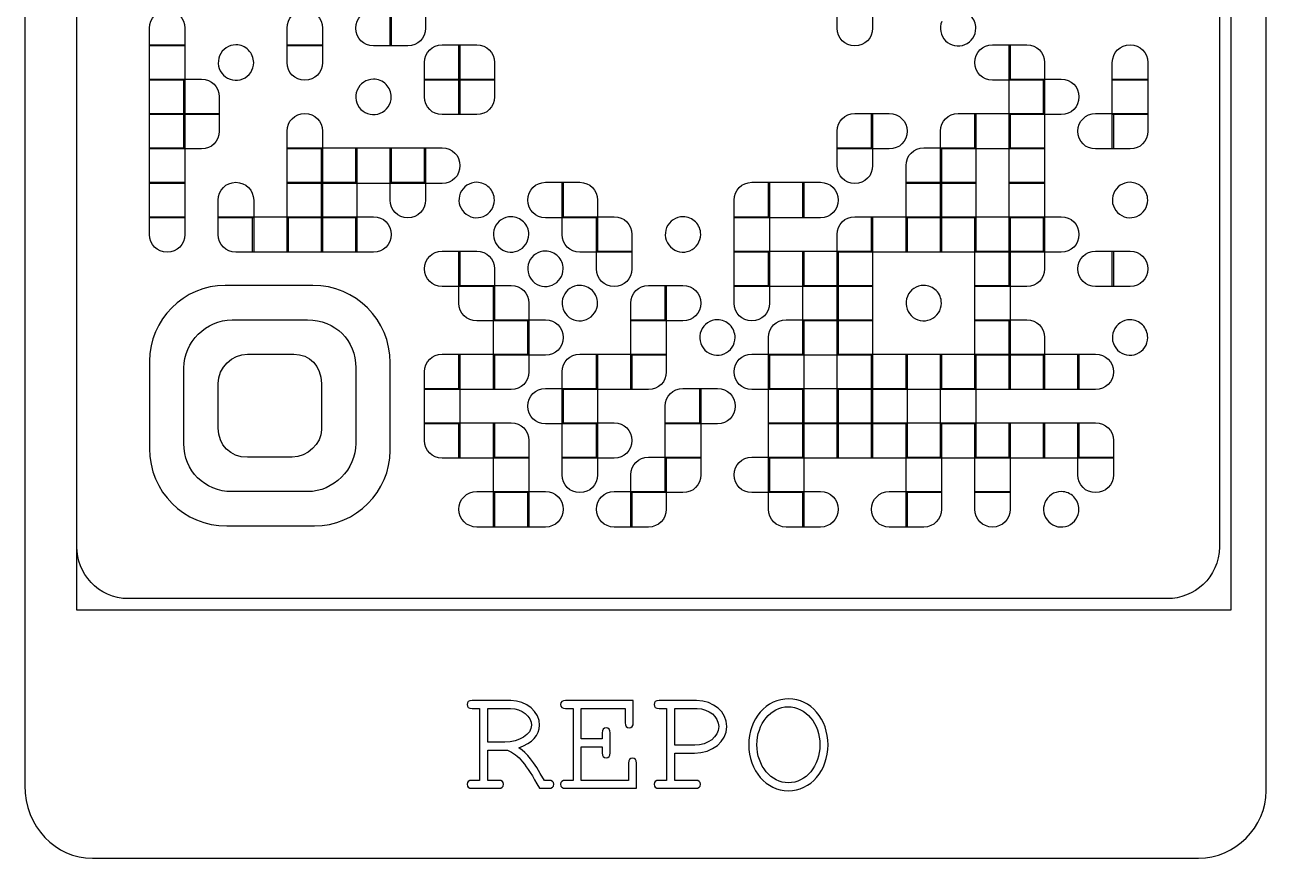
# Model space of a CAD drawing. Extents: x 0 to 37.9, y 0 to 44.3.
# Drawn here: x 0 to 37.78, y 0 to 25.38 of the extents above; entities that cross this region are included whole.
import ezdxf

# ---------------------------------------------------------------- set-up
doc = ezdxf.new("R2010")
doc.units = 0
doc.layers.get('0').update_dxf_attribs({"linetype": 'CONTINUOUS'})

msp = doc.modelspace()

# ---------------------------------------------------------------- linework, layer by layer
at = {"color": 7}
for points in [[(1.580668, 42.678049), (36.703126, 42.678049), (36.703126, 7.555591), (1.580668, 7.555591)], [(10.072673, 25.275)], [(3.793604, 24.767441), (4.87151, 24.767441), (4.87151, 23.689535), (3.793604, 23.689535)], [(6.42558, 24.767441)], [(11.658137, 24.736047)], [(25.262786, 24.736047)], [(25.262786, 24.736047)], [(33.634878, 24.767441)], [(28.909879, 24.228488)], [(3.793604, 23.72093), (4.87151, 23.72093), (4.87151, 22.643024), (3.793604, 22.643024)], [(8.518603, 23.689535)], [(8.518603, 23.689535)], [(10.611626, 23.72093)], [(29.95639, 23.72093), (31.034296, 23.72093), (31.034296, 22.643024), (29.95639, 22.643024)], [(33.095925, 23.72093), (34.173831, 23.72093), (34.173831, 22.643024), (33.095925, 22.643024)], [(32.080808, 23.181977)], [(3.793604, 22.674418), (4.87151, 22.674418), (4.87151, 21.596512), (3.793604, 21.596512)], [(8.518603, 22.674418)], [(28.909879, 22.674418), (29.987785, 22.674418), (29.987785, 21.596512), (28.909879, 21.596512)], [(29.95639, 22.674418), (31.034296, 22.674418), (31.034296, 21.596512), (29.95639, 21.596512)], [(13.75116, 22.643024)], [(31.541855, 22.643024)], [(26.84825, 22.135465)], [(32.049413, 22.135465)], [(3.793604, 21.627907), (4.87151, 21.627907), (4.87151, 20.550001), (3.793604, 20.550001)], [(5.379068, 21.596512)], [(7.97965, 21.627907), (9.057556, 21.627907), (9.057556, 20.550001), (7.97965, 20.550001)], [(9.026161, 21.627907), (10.104067, 21.627907), (10.104067, 20.550001), (9.026161, 20.550001)], [(10.072673, 21.627907), (11.150579, 21.627907), (11.150579, 20.550001), (10.072673, 20.550001)], [(11.119184, 21.627907), (12.19709, 21.627907), (12.19709, 20.550001), (11.119184, 20.550001)], [(26.309297, 21.596512)], [(27.863367, 21.627907), (28.941273, 21.627907), (28.941273, 20.550001), (27.863367, 20.550001)], [(29.95639, 21.627907), (31.034296, 21.627907), (31.034296, 20.550001), (29.95639, 20.550001)], [(33.634878, 21.596512)], [(13.243602, 21.088954)], [(3.793604, 20.581396), (4.87151, 20.581396), (4.87151, 19.503489), (3.793604, 19.503489)], [(6.42558, 20.581396)], [(7.97965, 20.581396), (9.057556, 20.581396), (9.057556, 19.503489), (7.97965, 19.503489)], [(9.026161, 20.581396), (10.104067, 20.581396), (10.104067, 19.503489), (9.026161, 19.503489)], [(12.704649, 20.550001)], [(13.75116, 20.581396)], [(22.63081, 20.581396), (23.708716, 20.581396), (23.708716, 19.503489), (22.63081, 19.503489)], [(25.262786, 20.550001)], [(25.262786, 20.550001)], [(26.816856, 20.581396), (27.894762, 20.581396), (27.894762, 19.503489), (26.816856, 19.503489)], [(27.863367, 20.581396), (28.941273, 20.581396), (28.941273, 19.503489), (27.863367, 19.503489)], [(29.95639, 20.581396), (31.034296, 20.581396), (31.034296, 19.503489), (29.95639, 19.503489)], [(33.634878, 20.581396)], [(15.30523, 20.042442)], [(24.755228, 20.042442)], [(6.933138, 19.534884), (8.011044, 19.534884), (8.011044, 18.456978), (6.933138, 18.456978)], [(7.97965, 19.534884), (9.057556, 19.534884), (9.057556, 18.456978), (7.97965, 18.456978)], [(9.026161, 19.534884), (10.104067, 19.534884), (10.104067, 18.456978), (9.026161, 18.456978)], [(11.658137, 19.503489)], [(11.658137, 19.503489)], [(14.797672, 19.534884)], [(20.030229, 19.534884)], [(21.584299, 19.534884), (22.662205, 19.534884), (22.662205, 18.456978), (21.584299, 18.456978)], [(24.216275, 19.503489)], [(25.770344, 19.534884), (26.84825, 19.534884), (26.84825, 18.456978), (25.770344, 18.456978)], [(26.816856, 19.534884), (27.894762, 19.534884), (27.894762, 18.456978), (26.816856, 18.456978)], [(27.863367, 19.534884), (28.941273, 19.534884), (28.941273, 18.456978), (27.863367, 18.456978)], [(28.909879, 19.534884), (29.987785, 19.534884), (29.987785, 18.456978), (28.909879, 18.456978)], [(29.95639, 19.534884), (31.034296, 19.534884), (31.034296, 18.456978), (29.95639, 18.456978)], [(11.150579, 18.995931)], [(32.080808, 18.995931)], [(4.332557, 18.456978)], [(4.332557, 18.456978)], [(10.611626, 18.456978)], [(15.844183, 18.488373)], [(21.584299, 18.488373), (22.662205, 18.488373), (22.662205, 17.410467), (21.584299, 17.410467)], [(22.63081, 18.488373), (23.708716, 18.488373), (23.708716, 17.410467), (22.63081, 17.410467)], [(23.677321, 18.488373), (24.755228, 18.488373), (24.755228, 17.410467), (23.677321, 17.410467)], [(24.723833, 18.488373), (25.801739, 18.488373), (25.801739, 17.410467), (24.723833, 17.410467)], [(28.909879, 18.488373), (29.987785, 18.488373), (29.987785, 17.410467), (28.909879, 17.410467)], [(31.541855, 18.456978)], [(12.165696, 17.94942)], [(32.049413, 17.94942)], [(34.173831, 17.94942)], [(16.890694, 17.441861)], [(17.937206, 17.410467)], [(17.937206, 17.410467)], [(23.677321, 17.441861), (24.755228, 17.441861), (24.755228, 16.363955), (23.677321, 16.363955)], [(24.723833, 17.441861), (25.801739, 17.441861), (25.801739, 16.363955), (24.723833, 16.363955)], [(27.355809, 17.441861)], [(28.909879, 17.441861), (29.987785, 17.441861), (29.987785, 16.363955), (28.909879, 16.363955)], [(30.495343, 17.410467)], [(33.634878, 17.410467)], [(20.569182, 16.902908)], [(14.258718, 16.39535), (15.336625, 16.39535), (15.336625, 15.317444), (14.258718, 15.317444)], [(18.444764, 16.39535), (19.52267, 16.39535), (19.52267, 15.317444), (18.444764, 15.317444)], [(20.030229, 16.363955)], [(21.07674, 16.39535)], [(22.123252, 16.363955)], [(22.123252, 16.363955)], [(23.677321, 16.39535), (24.755228, 16.39535), (24.755228, 15.317444), (23.677321, 15.317444)], [(24.723833, 16.39535), (25.801739, 16.39535), (25.801739, 15.317444), (24.723833, 15.317444)], [(28.909879, 16.39535), (29.987785, 16.39535), (29.987785, 15.317444), (28.909879, 15.317444)], [(33.634878, 16.39535)], [(16.383136, 15.856397)], [(13.212207, 15.348838), (14.290113, 15.348838), (14.290113, 14.270932), (13.212207, 14.270932)], [(15.844183, 15.317444)], [(17.398253, 15.348838), (18.476159, 15.348838), (18.476159, 14.270932), (17.398253, 14.270932)], [(22.63081, 15.348838), (23.708716, 15.348838), (23.708716, 14.270932), (22.63081, 14.270932)], [(24.723833, 15.348838), (25.801739, 15.348838), (25.801739, 14.270932), (24.723833, 14.270932)], [(25.770344, 15.348838), (26.84825, 15.348838), (26.84825, 14.270932), (25.770344, 14.270932)], [(26.816856, 15.348838), (27.894762, 15.348838), (27.894762, 14.270932), (26.816856, 14.270932)], [(27.863367, 15.348838), (28.941273, 15.348838), (28.941273, 14.270932), (27.863367, 14.270932)], [(28.909879, 15.348838), (29.987785, 15.348838), (29.987785, 14.270932), (28.909879, 14.270932)], [(29.95639, 15.348838), (31.034296, 15.348838), (31.034296, 14.270932), (29.95639, 14.270932)], [(31.002902, 15.348838), (32.080808, 15.348838), (32.080808, 14.270932), (31.002902, 14.270932)], [(10.072673, 14.930234)], [(21.584299, 14.809885)], [(33.127319, 14.809885)], [(9.026161, 14.459304)], [(12.165696, 14.302327), (13.243602, 14.302327), (13.243602, 13.224421), (12.165696, 13.224421)], [(14.797672, 14.270932)], [(16.351741, 14.302327), (17.429647, 14.302327), (17.429647, 13.224421), (16.351741, 13.224421)], [(18.983717, 14.270932)], [(22.63081, 14.302327), (23.708716, 14.302327), (23.708716, 13.224421), (22.63081, 13.224421)], [(23.677321, 14.302327), (24.755228, 14.302327), (24.755228, 13.224421), (23.677321, 13.224421)], [(24.723833, 14.302327), (25.801739, 14.302327), (25.801739, 13.224421), (24.723833, 13.224421)], [(25.770344, 14.302327), (26.84825, 14.302327), (26.84825, 13.224421), (25.770344, 13.224421)], [(27.863367, 14.302327), (28.941273, 14.302327), (28.941273, 13.224421), (27.863367, 13.224421)], [(32.588366, 14.270932)], [(15.30523, 13.763374)], [(21.615693, 13.763374)], [(13.212207, 13.255815), (14.290113, 13.255815), (14.290113, 12.177909), (13.212207, 12.177909)], [(16.351741, 13.255815), (17.429647, 13.255815), (17.429647, 12.177909), (16.351741, 12.177909)], [(19.491276, 13.255815), (20.569182, 13.255815), (20.569182, 12.177909), (19.491276, 12.177909)], [(21.07674, 13.224421)], [(22.63081, 13.255815), (23.708716, 13.255815), (23.708716, 12.177909), (22.63081, 12.177909)], [(23.677321, 13.255815), (24.755228, 13.255815), (24.755228, 12.177909), (23.677321, 12.177909)], [(24.723833, 13.255815), (25.801739, 13.255815), (25.801739, 12.177909), (24.723833, 12.177909)], [(25.770344, 13.255815), (26.84825, 13.255815), (26.84825, 12.177909), (25.770344, 12.177909)], [(26.816856, 13.255815), (27.894762, 13.255815), (27.894762, 12.177909), (26.816856, 12.177909)], [(27.863367, 13.255815), (28.941273, 13.255815), (28.941273, 12.177909), (27.863367, 12.177909)], [(28.909879, 13.255815), (29.987785, 13.255815), (29.987785, 12.177909), (28.909879, 12.177909)], [(29.95639, 13.255815), (31.034296, 13.255815), (31.034296, 12.177909), (29.95639, 12.177909)], [(31.002902, 13.255815), (32.080808, 13.255815), (32.080808, 12.177909), (31.002902, 12.177909)], [(18.476159, 12.716862)], [(14.258718, 12.209304), (15.336625, 12.209304), (15.336625, 11.131398), (14.258718, 11.131398)], [(17.937206, 12.177909)], [(22.63081, 12.209304), (23.708716, 12.209304), (23.708716, 11.131398), (22.63081, 11.131398)], [(26.816856, 12.209304), (27.894762, 12.209304), (27.894762, 11.131398), (26.816856, 11.131398)], [(28.909879, 12.209304), (29.987785, 12.209304), (29.987785, 11.131398), (28.909879, 11.131398)], [(21.584299, 11.670351)], [(14.258718, 11.162792), (15.336625, 11.162792), (15.336625, 10.084886), (14.258718, 10.084886)], [(16.890694, 11.131398)], [(16.890694, 11.131398)], [(20.030229, 11.131398)], [(31.541855, 11.162792)], [(32.588366, 11.131398)], [(32.588366, 11.131398)], [(13.212207, 10.623839)], [(16.383136, 10.623839)], [(17.398253, 10.623839)], [(24.755228, 10.623839)], [(25.770344, 10.623839)], [(6.148255, 10.116281)], [(15.844183, 10.084886)], [(18.983717, 10.084886)], [(24.216275, 10.084886)], [(27.355809, 10.084886)], [(29.448832, 10.084886)], [(29.448832, 10.084886)], [(23.226351, 4.612631)], [(23.254801, 4.854473)]]:
    msp.add_lwpolyline(points, close=True, dxfattribs=at)
for points in [[(0, 42.203846), (0, 2.212893)], [(0, 42.203846), (0, 2.212893)], [(37.778015, 2.054826), (37.778015, 42.203846)], [(37.778015, 2.054826), (37.778015, 42.203846)], [(1.58067, 9.483975), (1.58067, 41.097377)], [(1.58067, 9.483975), (1.58067, 41.097377)], [(36.355412, 41.097377), (36.355412, 9.483975)], [(36.355412, 41.097377), (36.355412, 9.483975)], [(10.611626, 25.813953), (11.150579, 25.813953), (11.150579, 24.736047)], [(11.658137, 24.736047), (11.119184, 24.736047), (11.119184, 25.813953), (12.19709, 25.813953), (12.19709, 25.275)], [(24.723833, 25.275), (24.723833, 25.813953), (25.801739, 25.813953), (25.801739, 25.275)], [(4.87151, 24.736047), (3.793604, 24.736047), (3.793604, 25.275)], [(4.87151, 25.275), (4.87151, 24.736047)], [(9.057556, 24.736047), (7.97965, 24.736047), (7.97965, 25.275)], [(9.057556, 25.275), (9.057556, 24.736047)], [(7.97965, 24.228488), (7.97965, 24.767441), (9.057556, 24.767441), (9.057556, 24.228488)], [(11.150579, 24.736047), (10.611626, 24.736047)], [(12.704649, 24.767441), (13.243602, 24.767441), (13.243602, 23.689535)], [(14.290113, 23.689535), (13.212207, 23.689535), (13.212207, 24.767441), (13.75116, 24.767441)], [(29.448832, 24.767441), (29.987785, 24.767441), (29.987785, 23.689535)], [(31.034296, 23.689535), (29.95639, 23.689535), (29.95639, 24.767441), (30.495343, 24.767441)], [(13.243602, 23.689535), (12.165696, 23.689535), (12.165696, 24.228488)], [(14.290113, 24.228488), (14.290113, 23.689535)], [(31.034296, 24.228488), (31.034296, 23.689535)], [(34.173831, 23.689535), (33.095925, 23.689535), (33.095925, 24.228488)], [(34.173831, 24.228488), (34.173831, 23.689535)], [(5.918022, 22.643024), (4.840115, 22.643024), (4.840115, 23.72093), (5.379068, 23.72093)], [(12.165696, 23.181977), (12.165696, 23.72093), (13.243602, 23.72093), (13.243602, 22.643024)], [(13.75116, 22.643024), (13.212207, 22.643024), (13.212207, 23.72093), (14.290113, 23.72093), (14.290113, 23.181977)], [(29.987785, 23.689535), (29.448832, 23.689535)], [(31.541855, 22.643024), (31.002902, 22.643024), (31.002902, 23.72093), (31.541855, 23.72093)], [(5.918022, 23.181977), (5.918022, 22.643024)], [(5.379068, 21.596512), (4.840115, 21.596512), (4.840115, 22.674418), (5.918022, 22.674418), (5.918022, 22.135465)], [(25.262786, 22.674418), (25.801739, 22.674418), (25.801739, 21.596512)], [(26.309297, 21.596512), (25.770344, 21.596512), (25.770344, 22.674418), (26.309297, 22.674418)], [(28.40232, 22.674418), (28.941273, 22.674418), (28.941273, 21.596512)], [(32.588366, 22.674418), (33.127319, 22.674418), (33.127319, 21.596512)], [(33.634878, 21.596512), (33.095925, 21.596512), (33.095925, 22.674418), (34.173831, 22.674418), (34.173831, 22.135465)], [(13.243602, 22.643024), (12.704649, 22.643024)], [(9.057556, 21.596512), (7.97965, 21.596512), (7.97965, 22.135465)], [(9.057556, 22.135465), (9.057556, 21.596512)], [(25.801739, 21.596512), (24.723833, 21.596512), (24.723833, 22.135465)], [(28.941273, 21.596512), (27.863367, 21.596512), (27.863367, 22.135465)], [(12.704649, 20.550001), (12.165696, 20.550001), (12.165696, 21.627907), (12.704649, 21.627907)], [(24.723833, 21.088954), (24.723833, 21.627907), (25.801739, 21.627907), (25.801739, 21.088954)], [(27.355809, 21.627907), (27.894762, 21.627907), (27.894762, 20.550001)], [(33.127319, 21.596512), (32.588366, 21.596512)], [(27.894762, 20.550001), (26.816856, 20.550001), (26.816856, 21.088954)], [(11.119184, 20.042442), (11.119184, 20.581396), (12.19709, 20.581396), (12.19709, 20.042442)], [(15.844183, 20.581396), (16.383136, 20.581396), (16.383136, 19.503489)], [(17.429647, 19.503489), (16.351741, 19.503489), (16.351741, 20.581396), (16.890694, 20.581396)], [(22.123252, 20.581396), (22.662205, 20.581396), (22.662205, 19.503489)], [(24.216275, 19.503489), (23.677321, 19.503489), (23.677321, 20.581396), (24.216275, 20.581396)], [(6.964533, 19.503489), (5.886627, 19.503489), (5.886627, 20.042442)], [(6.964533, 20.042442), (6.964533, 19.503489)], [(17.429647, 20.042442), (17.429647, 19.503489)], [(22.662205, 19.503489), (21.584299, 19.503489), (21.584299, 20.042442)], [(3.793604, 18.995931), (3.793604, 19.534884), (4.87151, 19.534884), (4.87151, 18.995931)], [(5.886627, 18.995931), (5.886627, 19.534884), (6.964533, 19.534884), (6.964533, 18.456978)], [(10.611626, 18.456978), (10.072673, 18.456978), (10.072673, 19.534884), (10.611626, 19.534884)], [(16.383136, 19.503489), (15.844183, 19.503489)], [(16.351741, 18.995931), (16.351741, 19.534884), (17.429647, 19.534884), (17.429647, 18.456978)], [(18.476159, 18.456978), (17.398253, 18.456978), (17.398253, 19.534884), (17.937206, 19.534884)], [(25.262786, 19.534884), (25.801739, 19.534884), (25.801739, 18.456978)], [(31.541855, 18.456978), (31.002902, 18.456978), (31.002902, 19.534884), (31.541855, 19.534884)], [(18.476159, 18.995931), (18.476159, 18.456978)], [(25.801739, 18.456978), (24.723833, 18.456978), (24.723833, 18.995931)], [(6.964533, 18.456978), (6.42558, 18.456978)], [(12.704649, 18.488373), (13.243602, 18.488373), (13.243602, 17.410467)], [(14.290113, 17.410467), (13.212207, 17.410467), (13.212207, 18.488373), (13.75116, 18.488373)], [(17.429647, 18.456978), (16.890694, 18.456978)], [(17.398253, 17.94942), (17.398253, 18.488373), (18.476159, 18.488373), (18.476159, 17.94942)], [(30.495343, 17.410467), (29.95639, 17.410467), (29.95639, 18.488373), (31.034296, 18.488373), (31.034296, 17.94942)], [(32.588366, 18.488373), (33.127319, 18.488373), (33.127319, 17.410467)], [(33.634878, 17.410467), (33.095925, 17.410467), (33.095925, 18.488373), (33.634878, 18.488373)], [(14.290113, 17.94942), (14.290113, 17.410467)], [(8.764533, 17.441861), (6.095929, 17.441861)], [(13.243602, 17.410467), (12.704649, 17.410467)], [(13.212207, 16.902908), (13.212207, 17.441861), (14.290113, 17.441861), (14.290113, 16.363955)], [(15.336625, 16.363955), (14.258718, 16.363955), (14.258718, 17.441861), (14.797672, 17.441861)], [(18.983717, 17.441861), (19.52267, 17.441861), (19.52267, 16.363955)], [(20.030229, 16.363955), (19.491276, 16.363955), (19.491276, 17.441861), (20.030229, 17.441861)], [(21.584299, 16.902908), (21.584299, 17.441861), (22.662205, 17.441861), (22.662205, 16.902908)], [(33.127319, 17.410467), (32.588366, 17.410467)], [(15.336625, 16.902908), (15.336625, 16.363955)], [(19.52267, 16.363955), (18.444764, 16.363955), (18.444764, 16.902908)], [(6.305231, 16.39535), (8.607557, 16.39535)], [(14.290113, 16.363955), (13.75116, 16.363955)], [(15.844183, 15.317444), (15.30523, 15.317444), (15.30523, 16.39535), (15.844183, 16.39535)], [(23.169763, 16.39535), (23.708716, 16.39535), (23.708716, 15.317444)], [(31.034296, 15.317444), (29.95639, 15.317444), (29.95639, 16.39535), (30.495343, 16.39535)], [(23.708716, 15.317444), (22.63081, 15.317444), (22.63081, 15.856397)], [(31.034296, 15.856397), (31.034296, 15.317444)], [(3.793604, 15.139536), (3.793604, 12.470932)], [(6.776162, 15.348838), (8.188952, 15.348838)], [(12.704649, 15.348838), (13.243602, 15.348838), (13.243602, 14.270932)], [(14.797672, 14.270932), (14.258718, 14.270932), (14.258718, 15.348838), (15.336625, 15.348838), (15.336625, 14.809885)], [(16.890694, 15.348838), (17.429647, 15.348838), (17.429647, 14.270932)], [(18.983717, 14.270932), (18.444764, 14.270932), (18.444764, 15.348838), (19.52267, 15.348838), (19.52267, 14.809885)], [(22.123252, 15.348838), (22.662205, 15.348838), (22.662205, 14.270932)], [(32.588366, 14.270932), (32.049413, 14.270932), (32.049413, 15.348838), (32.588366, 15.348838)], [(4.840115, 12.627909), (4.840115, 14.930234)], [(10.072673, 14.930234), (10.072673, 12.627909)], [(11.119184, 12.418606), (11.119184, 15.08721)], [(13.243602, 14.270932), (12.165696, 14.270932), (12.165696, 14.809885)], [(17.429647, 14.270932), (16.351741, 14.270932), (16.351741, 14.809885)], [(5.886627, 13.098839), (5.886627, 14.459304)], [(9.026161, 14.459304), (9.026161, 13.046513)], [(15.844183, 14.302327), (16.383136, 14.302327), (16.383136, 13.224421)], [(20.030229, 14.302327), (20.569182, 14.302327), (20.569182, 13.224421)], [(21.07674, 13.224421), (20.537787, 13.224421), (20.537787, 14.302327), (21.07674, 14.302327)], [(22.662205, 14.270932), (22.123252, 14.270932)], [(20.569182, 13.224421), (19.491276, 13.224421), (19.491276, 13.763374)], [(12.165696, 12.716862), (12.165696, 13.255815), (13.243602, 13.255815), (13.243602, 12.177909)], [(15.336625, 12.177909), (14.258718, 12.177909), (14.258718, 13.255815), (14.797672, 13.255815)], [(16.383136, 13.224421), (15.844183, 13.224421)], [(17.937206, 12.177909), (17.398253, 12.177909), (17.398253, 13.255815), (17.937206, 13.255815)], [(33.127319, 12.177909), (32.049413, 12.177909), (32.049413, 13.255815), (32.588366, 13.255815)], [(15.336625, 12.716862), (15.336625, 12.177909)], [(33.127319, 12.716862), (33.127319, 12.177909)], [(8.136627, 12.209304), (6.776162, 12.209304)], [(13.243602, 12.177909), (12.704649, 12.177909)], [(16.351741, 11.670351), (16.351741, 12.209304), (17.429647, 12.209304), (17.429647, 11.670351)], [(18.983717, 12.209304), (19.52267, 12.209304), (19.52267, 11.131398)], [(20.030229, 11.131398), (19.491276, 11.131398), (19.491276, 12.209304), (20.569182, 12.209304), (20.569182, 11.670351)], [(22.123252, 12.209304), (22.662205, 12.209304), (22.662205, 11.131398)], [(32.049413, 11.670351), (32.049413, 12.209304), (33.127319, 12.209304), (33.127319, 11.670351)], [(19.52267, 11.131398), (18.444764, 11.131398), (18.444764, 11.670351)], [(8.607557, 11.162792), (6.305231, 11.162792)], [(13.75116, 11.162792), (14.290113, 11.162792), (14.290113, 10.084886)], [(15.844183, 10.084886), (15.30523, 10.084886), (15.30523, 11.162792), (15.844183, 11.162792)], [(17.937206, 11.162792), (18.476159, 11.162792), (18.476159, 10.084886)], [(18.983717, 10.084886), (18.444764, 10.084886), (18.444764, 11.162792), (19.52267, 11.162792), (19.52267, 10.623839)], [(22.662205, 11.131398), (22.123252, 11.131398)], [(22.63081, 10.623839), (22.63081, 11.162792), (23.708716, 11.162792), (23.708716, 10.084886)], [(24.216275, 10.084886), (23.677321, 10.084886), (23.677321, 11.162792), (24.216275, 11.162792)], [(26.309297, 11.162792), (26.84825, 11.162792), (26.84825, 10.084886)], [(27.355809, 10.084886), (26.816856, 10.084886), (26.816856, 11.162792), (27.894762, 11.162792), (27.894762, 10.623839)], [(28.909879, 10.623839), (28.909879, 11.162792), (29.987785, 11.162792), (29.987785, 10.623839)], [(6.148255, 10.116281), (8.816859, 10.116281)], [(14.290113, 10.084886), (13.75116, 10.084886)], [(18.476159, 10.084886), (17.937206, 10.084886)], [(23.708716, 10.084886), (23.169763, 10.084886)], [(26.84825, 10.084886), (26.309297, 10.084886)], [(34.774742, 7.903305), (3.16134, 7.903305)], [(34.774742, 7.903305), (3.16134, 7.903305)], [(14.790308, 4.797569), (13.609547, 4.797569)], [(13.609547, 4.555727), (13.841906, 4.555727), (13.841906, 2.36966), (13.609547, 2.36966)], [(14.08849, 3.536194), (14.08849, 4.555727), (14.785566, 4.555727)], [(18.51753, 4.124204), (18.51753, 4.797569), (16.454755, 4.797569)], [(16.454755, 4.555727), (16.687114, 4.555727), (16.687114, 2.36966), (16.454755, 2.36966)], [(17.569128, 3.815973), (17.569128, 3.631035), (16.933698, 3.631035), (16.933698, 4.555727), (18.270945, 4.555727), (18.270945, 4.124204)], [(20.442788, 4.797569), (19.299963, 4.797569)], [(19.299963, 4.555727), (19.532322, 4.555727), (19.532322, 2.36966), (19.299963, 2.36966)], [(19.778906, 3.441354), (19.778906, 4.555727), (20.457014, 4.555727)], [(17.815712, 3.204254), (17.815712, 3.815973)], [(14.605369, 3.536194), (14.08849, 3.536194)], [(20.390626, 3.441354), (19.778906, 3.441354)], [(14.08849, 3.294352), (14.685984, 3.294352)], [(14.415689, 2.36966), (14.08849, 2.36966), (14.08849, 3.294352)], [(16.933698, 3.389192), (17.569128, 3.389192), (17.569128, 3.204254)], [(18.370527, 2.896023), (18.370527, 2.36966), (16.933698, 2.36966), (16.933698, 3.389192)], [(19.778906, 3.199512), (20.376399, 3.199512)], [(20.409594, 2.36966), (19.778906, 2.36966), (19.778906, 3.199512)], [(16.454755, 2.127817), (18.617112, 2.127817), (18.617112, 2.896023)], [(15.942616, 2.36966), (15.814582, 2.36966)], [(13.609547, 2.127817), (14.415689, 2.127817)], [(15.662838, 2.127817), (15.942616, 2.127817)], [(19.299963, 2.127817), (20.409594, 2.127817)], [(2.054871, -0.000045), (35.723144, -0.000045)], [(2.054871, -0.000045), (35.723144, -0.000045)]]:
    msp.add_lwpolyline(points, dxfattribs=at)
for points in [[(3.793604, 25.275), (3.793604, 25.580406), (4.02715, 25.813953), (4.332557, 25.813953)], [(4.332557, 25.813953), (4.637964, 25.813953), (4.87151, 25.580406), (4.87151, 25.275)], [(7.97965, 25.275), (7.97965, 25.580406), (8.213196, 25.813953), (8.518603, 25.813953)], [(8.518603, 25.813953), (8.82401, 25.813953), (9.057556, 25.580406), (9.057556, 25.275)], [(10.072673, 25.275), (10.072673, 25.580406), (10.306219, 25.813953), (10.611626, 25.813953)], [(27.904393, 25.481248), (27.820973, 25.279855), (27.867083, 25.048042), (28.021223, 24.893902)], [(28.941273, 25.275), (28.941273, 25.417939), (28.884491, 25.555024), (28.783418, 25.656097)], [(10.611626, 24.736047), (10.306219, 24.736047), (10.072673, 24.969593), (10.072673, 25.275)], [(12.19709, 25.275), (12.19709, 24.969593), (11.963544, 24.736047), (11.658137, 24.736047)], [(25.262786, 24.736047), (24.957379, 24.736047), (24.723833, 24.969593), (24.723833, 25.275)], [(25.801739, 25.275), (25.801739, 24.969593), (25.568193, 24.736047), (25.262786, 24.736047)], [(28.608569, 24.777072), (28.809962, 24.860492), (28.941273, 25.057014), (28.941273, 25.275)], [(6.42558, 24.767441), (6.207594, 24.767441), (6.011072, 24.63613), (5.927652, 24.434737)], [(6.806677, 24.609586), (6.705604, 24.710659), (6.568519, 24.767441), (6.42558, 24.767441)], [(6.964533, 24.228488), (6.964533, 24.371427), (6.907751, 24.508512), (6.806677, 24.609586)], [(12.165696, 24.228488), (12.165696, 24.533895), (12.399242, 24.767441), (12.704649, 24.767441)], [(13.75116, 24.767441), (14.056567, 24.767441), (14.290113, 24.533895), (14.290113, 24.228488)], [(28.021223, 24.893902), (28.175362, 24.739763), (28.407176, 24.693652), (28.608569, 24.777072)], [(28.909879, 24.228488), (28.909879, 24.533895), (29.143425, 24.767441), (29.448832, 24.767441)], [(30.495343, 24.767441), (30.80075, 24.767441), (31.034296, 24.533895), (31.034296, 24.228488)], [(33.095925, 24.228488), (33.095925, 24.533895), (33.329471, 24.767441), (33.634878, 24.767441)], [(33.634878, 24.767441), (33.940284, 24.767441), (34.173831, 24.533895), (34.173831, 24.228488)], [(5.927652, 24.434737), (5.844233, 24.233344), (5.890343, 24.00153), (6.044483, 23.847391)], [(6.631828, 23.730561), (6.833221, 23.81398), (6.964533, 24.010502), (6.964533, 24.228488)], [(8.518603, 23.689535), (8.213196, 23.689535), (7.97965, 23.923082), (7.97965, 24.228488)], [(9.057556, 24.228488), (9.057556, 23.923082), (8.82401, 23.689535), (8.518603, 23.689535)], [(29.448832, 23.689535), (29.143425, 23.689535), (28.909879, 23.923082), (28.909879, 24.228488)], [(6.044483, 23.847391), (6.198622, 23.693251), (6.430435, 23.647141), (6.631828, 23.730561)], [(5.379068, 23.72093), (5.684475, 23.72093), (5.918022, 23.487384), (5.918022, 23.181977)], [(10.611626, 23.72093), (10.39364, 23.72093), (10.197118, 23.589618), (10.113698, 23.388225)], [(10.992723, 23.563074), (10.89165, 23.664147), (10.754565, 23.72093), (10.611626, 23.72093)], [(11.150579, 23.181977), (11.150579, 23.324916), (11.093796, 23.462001), (10.992723, 23.563074)], [(31.541855, 23.72093), (31.847261, 23.72093), (32.080808, 23.487384), (32.080808, 23.181977)], [(10.113698, 23.388225), (10.030278, 23.186832), (10.076389, 22.955019), (10.230528, 22.800879)], [(10.817874, 22.684049), (11.019267, 22.767469), (11.150579, 22.963991), (11.150579, 23.181977)], [(12.704649, 22.643024), (12.399242, 22.643024), (12.165696, 22.87657), (12.165696, 23.181977)], [(14.290113, 23.181977), (14.290113, 22.87657), (14.056567, 22.643024), (13.75116, 22.643024)], [(32.080808, 23.181977), (32.080808, 22.87657), (31.847261, 22.643024), (31.541855, 22.643024)], [(7.97965, 22.135465), (7.97965, 22.440872), (8.213196, 22.674418), (8.518603, 22.674418)], [(8.518603, 22.674418), (8.82401, 22.674418), (9.057556, 22.440872), (9.057556, 22.135465)], [(10.230528, 22.800879), (10.384668, 22.64674), (10.616481, 22.600629), (10.817874, 22.684049)], [(24.723833, 22.135465), (24.723833, 22.440872), (24.957379, 22.674418), (25.262786, 22.674418)], [(26.309297, 22.674418), (26.614704, 22.674418), (26.84825, 22.440872), (26.84825, 22.135465)], [(27.863367, 22.135465), (27.863367, 22.440872), (28.096914, 22.674418), (28.40232, 22.674418)], [(32.049413, 22.135465), (32.049413, 22.440872), (32.282959, 22.674418), (32.588366, 22.674418)], [(5.918022, 22.135465), (5.918022, 21.830059), (5.684475, 21.596512), (5.379068, 21.596512)], [(26.84825, 22.135465), (26.84825, 21.830059), (26.614704, 21.596512), (26.309297, 21.596512)], [(32.588366, 21.596512), (32.282959, 21.596512), (32.049413, 21.830059), (32.049413, 22.135465)], [(34.173831, 22.135465), (34.173831, 21.830059), (33.940284, 21.596512), (33.634878, 21.596512)], [(12.704649, 21.627907), (13.010055, 21.627907), (13.243602, 21.394361), (13.243602, 21.088954)], [(26.816856, 21.088954), (26.816856, 21.394361), (27.050402, 21.627907), (27.355809, 21.627907)], [(13.243602, 21.088954), (13.243602, 20.783547), (13.010055, 20.550001), (12.704649, 20.550001)], [(25.262786, 20.550001), (24.957379, 20.550001), (24.723833, 20.783547), (24.723833, 21.088954)], [(25.801739, 21.088954), (25.801739, 20.783547), (25.568193, 20.550001), (25.262786, 20.550001)], [(5.886627, 20.042442), (5.886627, 20.347849), (6.120173, 20.581396), (6.42558, 20.581396)], [(6.42558, 20.581396), (6.730987, 20.581396), (6.964533, 20.347849), (6.964533, 20.042442)], [(13.75116, 20.581396), (13.533174, 20.581396), (13.336652, 20.450084), (13.253232, 20.248691)], [(14.132257, 20.42354), (14.031184, 20.524613), (13.894099, 20.581396), (13.75116, 20.581396)], [(14.290113, 20.042442), (14.290113, 20.185382), (14.233331, 20.322467), (14.132257, 20.42354)], [(15.30523, 20.042442), (15.30523, 20.347849), (15.538776, 20.581396), (15.844183, 20.581396)], [(16.890694, 20.581396), (17.196101, 20.581396), (17.429647, 20.347849), (17.429647, 20.042442)], [(21.584299, 20.042442), (21.584299, 20.347849), (21.817845, 20.581396), (22.123252, 20.581396)], [(24.216275, 20.581396), (24.521681, 20.581396), (24.755228, 20.347849), (24.755228, 20.042442)], [(33.634878, 20.581396), (33.416891, 20.581396), (33.22037, 20.450084), (33.13695, 20.248691)], [(34.015975, 20.42354), (33.914902, 20.524613), (33.777817, 20.581396), (33.634878, 20.581396)], [(34.173831, 20.042442), (34.173831, 20.185382), (34.117048, 20.322467), (34.015975, 20.42354)], [(11.658137, 19.503489), (11.35273, 19.503489), (11.119184, 19.737036), (11.119184, 20.042442)], [(12.19709, 20.042442), (12.19709, 19.737036), (11.963544, 19.503489), (11.658137, 19.503489)], [(13.253232, 20.248691), (13.169813, 20.047298), (13.215923, 19.815485), (13.370063, 19.661345)], [(13.957408, 19.544515), (14.158801, 19.627934), (14.290113, 19.824456), (14.290113, 20.042442)], [(15.844183, 19.503489), (15.538776, 19.503489), (15.30523, 19.737036), (15.30523, 20.042442)], [(24.755228, 20.042442), (24.755228, 19.737036), (24.521681, 19.503489), (24.216275, 19.503489)], [(33.13695, 20.248691), (33.05353, 20.047298), (33.099641, 19.815485), (33.25378, 19.661345)], [(33.841126, 19.544515), (34.042519, 19.627934), (34.173831, 19.824456), (34.173831, 20.042442)], [(13.370063, 19.661345), (13.524202, 19.507206), (13.756016, 19.461095), (13.957408, 19.544515)], [(33.25378, 19.661345), (33.40792, 19.507206), (33.639733, 19.461095), (33.841126, 19.544515)], [(10.611626, 19.534884), (10.917032, 19.534884), (11.150579, 19.301338), (11.150579, 18.995931)], [(14.797672, 19.534884), (14.579685, 19.534884), (14.383164, 19.403572), (14.299744, 19.202179)], [(15.178769, 19.377028), (15.077696, 19.478102), (14.940611, 19.534884), (14.797672, 19.534884)], [(15.336625, 18.995931), (15.336625, 19.13887), (15.279842, 19.275955), (15.178769, 19.377028)], [(17.937206, 19.534884), (18.242613, 19.534884), (18.476159, 19.301338), (18.476159, 18.995931)], [(20.030229, 19.534884), (19.812243, 19.534884), (19.615721, 19.403572), (19.532301, 19.202179)], [(20.411326, 19.377028), (20.310253, 19.478102), (20.173168, 19.534884), (20.030229, 19.534884)], [(20.569182, 18.995931), (20.569182, 19.13887), (20.512399, 19.275955), (20.411326, 19.377028)], [(24.723833, 18.995931), (24.723833, 19.301338), (24.957379, 19.534884), (25.262786, 19.534884)], [(31.541855, 19.534884), (31.847261, 19.534884), (32.080808, 19.301338), (32.080808, 18.995931)], [(4.332557, 18.456978), (4.02715, 18.456978), (3.793604, 18.690524), (3.793604, 18.995931)], [(4.87151, 18.995931), (4.87151, 18.690524), (4.637964, 18.456978), (4.332557, 18.456978)], [(6.42558, 18.456978), (6.120173, 18.456978), (5.886627, 18.690524), (5.886627, 18.995931)], [(11.150579, 18.995931), (11.150579, 18.690524), (10.917032, 18.456978), (10.611626, 18.456978)], [(14.299744, 19.202179), (14.216324, 19.000786), (14.262435, 18.768973), (14.416574, 18.614834)], [(15.00392, 18.498003), (15.205313, 18.581423), (15.336625, 18.777945), (15.336625, 18.995931)], [(16.890694, 18.456978), (16.585288, 18.456978), (16.351741, 18.690524), (16.351741, 18.995931)], [(19.532301, 19.202179), (19.448881, 19.000786), (19.494992, 18.768973), (19.649131, 18.614834)], [(20.236477, 18.498003), (20.43787, 18.581423), (20.569182, 18.777945), (20.569182, 18.995931)], [(32.080808, 18.995931), (32.080808, 18.690524), (31.847261, 18.456978), (31.541855, 18.456978)], [(14.416574, 18.614834), (14.570714, 18.460694), (14.802527, 18.414584), (15.00392, 18.498003)], [(19.649131, 18.614834), (19.803271, 18.460694), (20.035084, 18.414584), (20.236477, 18.498003)], [(12.165696, 17.94942), (12.165696, 18.254826), (12.399242, 18.488373), (12.704649, 18.488373)], [(13.75116, 18.488373), (14.056567, 18.488373), (14.290113, 18.254826), (14.290113, 17.94942)], [(15.346255, 18.155668), (15.262836, 17.954275), (15.308946, 17.722462), (15.463086, 17.568322)], [(15.844183, 18.488373), (15.626197, 18.488373), (15.429675, 18.357061), (15.346255, 18.155668)], [(16.22528, 18.330517), (16.124207, 18.43159), (15.987122, 18.488373), (15.844183, 18.488373)], [(16.383136, 17.94942), (16.383136, 18.092359), (16.326354, 18.229444), (16.22528, 18.330517)], [(32.049413, 17.94942), (32.049413, 18.254826), (32.282959, 18.488373), (32.588366, 18.488373)], [(33.634878, 18.488373), (33.940284, 18.488373), (34.173831, 18.254826), (34.173831, 17.94942)], [(12.704649, 17.410467), (12.399242, 17.410467), (12.165696, 17.644013), (12.165696, 17.94942)], [(16.050431, 17.451492), (16.251824, 17.534912), (16.383136, 17.731433), (16.383136, 17.94942)], [(17.937206, 17.410467), (17.631799, 17.410467), (17.398253, 17.644013), (17.398253, 17.94942)], [(18.476159, 17.94942), (18.476159, 17.644013), (18.242613, 17.410467), (17.937206, 17.410467)], [(31.034296, 17.94942), (31.034296, 17.644013), (30.80075, 17.410467), (30.495343, 17.410467)], [(32.588366, 17.410467), (32.282959, 17.410467), (32.049413, 17.644013), (32.049413, 17.94942)], [(34.173831, 17.94942), (34.173831, 17.644013), (33.940284, 17.410467), (33.634878, 17.410467)], [(6.095929, 17.441861), (4.840115, 17.441861), (3.793604, 16.39535), (3.793604, 15.139536)], [(11.119184, 15.08721), (11.119184, 16.39535), (10.072673, 17.441861), (8.764533, 17.441861)], [(14.797672, 17.441861), (15.103078, 17.441861), (15.336625, 17.208315), (15.336625, 16.902908)], [(15.463086, 17.568322), (15.617225, 17.414183), (15.849038, 17.368072), (16.050431, 17.451492)], [(16.890694, 17.441861), (16.672708, 17.441861), (16.476186, 17.310549), (16.392767, 17.109157)], [(17.271792, 17.284005), (17.170718, 17.385079), (17.033634, 17.441861), (16.890694, 17.441861)], [(18.444764, 16.902908), (18.444764, 17.208315), (18.678311, 17.441861), (18.983717, 17.441861)], [(20.030229, 17.441861), (20.335635, 17.441861), (20.569182, 17.208315), (20.569182, 16.902908)], [(27.355809, 17.441861), (27.137823, 17.441861), (26.941301, 17.310549), (26.857881, 17.109157)], [(27.736906, 17.284005), (27.635833, 17.385079), (27.498748, 17.441861), (27.355809, 17.441861)], [(16.392767, 17.109157), (16.309347, 16.907764), (16.355458, 16.67595), (16.509597, 16.521811)], [(17.429647, 16.902908), (17.429647, 17.045847), (17.372865, 17.182932), (17.271792, 17.284005)], [(26.857881, 17.109157), (26.774462, 16.907764), (26.820572, 16.67595), (26.974712, 16.521811)], [(27.894762, 16.902908), (27.894762, 17.045847), (27.83798, 17.182932), (27.736906, 17.284005)], [(13.75116, 16.363955), (13.445753, 16.363955), (13.212207, 16.597501), (13.212207, 16.902908)], [(17.096943, 16.40498), (17.298336, 16.4884), (17.429647, 16.684922), (17.429647, 16.902908)], [(20.569182, 16.902908), (20.569182, 16.597501), (20.335635, 16.363955), (20.030229, 16.363955)], [(22.123252, 16.363955), (21.817845, 16.363955), (21.584299, 16.597501), (21.584299, 16.902908)], [(22.662205, 16.902908), (22.662205, 16.597501), (22.428658, 16.363955), (22.123252, 16.363955)], [(27.562057, 16.40498), (27.76345, 16.4884), (27.894762, 16.684922), (27.894762, 16.902908)], [(4.840115, 14.930234), (4.840115, 15.715117), (5.520348, 16.39535), (6.305231, 16.39535)], [(8.607557, 16.39535), (9.444766, 16.39535), (10.072673, 15.767443), (10.072673, 14.930234)], [(15.844183, 16.39535), (16.14959, 16.39535), (16.383136, 16.161803), (16.383136, 15.856397)], [(16.509597, 16.521811), (16.663737, 16.367671), (16.89555, 16.321561), (17.096943, 16.40498)], [(21.07674, 16.39535), (20.858754, 16.39535), (20.662232, 16.264038), (20.578813, 16.062645)], [(21.457838, 16.237494), (21.356764, 16.338567), (21.219679, 16.39535), (21.07674, 16.39535)], [(22.63081, 15.856397), (22.63081, 16.161803), (22.864356, 16.39535), (23.169763, 16.39535)], [(26.974712, 16.521811), (27.128851, 16.367671), (27.360664, 16.321561), (27.562057, 16.40498)], [(30.495343, 16.39535), (30.80075, 16.39535), (31.034296, 16.161803), (31.034296, 15.856397)], [(33.634878, 16.39535), (33.416891, 16.39535), (33.22037, 16.264038), (33.13695, 16.062645)], [(34.015975, 16.237494), (33.914902, 16.338567), (33.777817, 16.39535), (33.634878, 16.39535)], [(20.578813, 16.062645), (20.495393, 15.861252), (20.541503, 15.629439), (20.695643, 15.475299)], [(21.615693, 15.856397), (21.615693, 15.999336), (21.558911, 16.136421), (21.457838, 16.237494)], [(33.13695, 16.062645), (33.05353, 15.861252), (33.099641, 15.629439), (33.25378, 15.475299)], [(34.173831, 15.856397), (34.173831, 15.999336), (34.117048, 16.136421), (34.015975, 16.237494)], [(16.383136, 15.856397), (16.383136, 15.55099), (16.14959, 15.317444), (15.844183, 15.317444)], [(21.282989, 15.358469), (21.484382, 15.441889), (21.615693, 15.638411), (21.615693, 15.856397)], [(33.841126, 15.358469), (34.042519, 15.441889), (34.173831, 15.638411), (34.173831, 15.856397)], [(5.886627, 14.459304), (5.886627, 14.930234), (6.305231, 15.348838), (6.776162, 15.348838)], [(8.188952, 15.348838), (8.659882, 15.348838), (9.026161, 14.982559), (9.026161, 14.459304)], [(12.165696, 14.809885), (12.165696, 15.115292), (12.399242, 15.348838), (12.704649, 15.348838)], [(16.351741, 14.809885), (16.351741, 15.115292), (16.585288, 15.348838), (16.890694, 15.348838)], [(20.695643, 15.475299), (20.849782, 15.32116), (21.081596, 15.275049), (21.282989, 15.358469)], [(21.584299, 14.809885), (21.584299, 15.115292), (21.817845, 15.348838), (22.123252, 15.348838)], [(32.588366, 15.348838), (32.893773, 15.348838), (33.127319, 15.115292), (33.127319, 14.809885)], [(33.25378, 15.475299), (33.40792, 15.32116), (33.639733, 15.275049), (33.841126, 15.358469)], [(15.336625, 14.809885), (15.336625, 14.504479), (15.103078, 14.270932), (14.797672, 14.270932)], [(19.52267, 14.809885), (19.52267, 14.504479), (19.289124, 14.270932), (18.983717, 14.270932)], [(22.123252, 14.270932), (21.817845, 14.270932), (21.584299, 14.504479), (21.584299, 14.809885)], [(33.127319, 14.809885), (33.127319, 14.504479), (32.893773, 14.270932), (32.588366, 14.270932)], [(15.30523, 13.763374), (15.30523, 14.068781), (15.538776, 14.302327), (15.844183, 14.302327)], [(19.491276, 13.763374), (19.491276, 14.068781), (19.724822, 14.302327), (20.030229, 14.302327)], [(21.07674, 14.302327), (21.382147, 14.302327), (21.615693, 14.068781), (21.615693, 13.763374)], [(15.844183, 13.224421), (15.538776, 13.224421), (15.30523, 13.457967), (15.30523, 13.763374)], [(21.615693, 13.763374), (21.615693, 13.457967), (21.382147, 13.224421), (21.07674, 13.224421)], [(14.797672, 13.255815), (15.103078, 13.255815), (15.336625, 13.022269), (15.336625, 12.716862)], [(17.937206, 13.255815), (18.242613, 13.255815), (18.476159, 13.022269), (18.476159, 12.716862)], [(32.588366, 13.255815), (32.893773, 13.255815), (33.127319, 13.022269), (33.127319, 12.716862)], [(6.776162, 12.209304), (6.252906, 12.209304), (5.886627, 12.575583), (5.886627, 13.098839)], [(9.026161, 13.046513), (9.026161, 12.627909), (8.607557, 12.209304), (8.136627, 12.209304)], [(3.793604, 12.470932), (3.793604, 11.162792), (4.840115, 10.116281), (6.148255, 10.116281)], [(6.305231, 11.162792), (5.468022, 11.162792), (4.840115, 11.790699), (4.840115, 12.627909)], [(10.072673, 12.627909), (10.072673, 11.843025), (9.39244, 11.162792), (8.607557, 11.162792)], [(12.704649, 12.177909), (12.399242, 12.177909), (12.165696, 12.411456), (12.165696, 12.716862)], [(18.476159, 12.716862), (18.476159, 12.411456), (18.242613, 12.177909), (17.937206, 12.177909)], [(8.816859, 10.116281), (10.072673, 10.116281), (11.119184, 11.162792), (11.119184, 12.418606)], [(18.444764, 11.670351), (18.444764, 11.975758), (18.678311, 12.209304), (18.983717, 12.209304)], [(21.584299, 11.670351), (21.584299, 11.975758), (21.817845, 12.209304), (22.123252, 12.209304)], [(16.890694, 11.131398), (16.585288, 11.131398), (16.351741, 11.364944), (16.351741, 11.670351)], [(17.429647, 11.670351), (17.429647, 11.364944), (17.196101, 11.131398), (16.890694, 11.131398)], [(20.569182, 11.670351), (20.569182, 11.364944), (20.335635, 11.131398), (20.030229, 11.131398)], [(22.123252, 11.131398), (21.817845, 11.131398), (21.584299, 11.364944), (21.584299, 11.670351)], [(32.588366, 11.131398), (32.282959, 11.131398), (32.049413, 11.364944), (32.049413, 11.670351)], [(33.127319, 11.670351), (33.127319, 11.364944), (32.893773, 11.131398), (32.588366, 11.131398)], [(13.212207, 10.623839), (13.212207, 10.929246), (13.445753, 11.162792), (13.75116, 11.162792)], [(15.844183, 11.162792), (16.14959, 11.162792), (16.383136, 10.929246), (16.383136, 10.623839)], [(17.398253, 10.623839), (17.398253, 10.929246), (17.631799, 11.162792), (17.937206, 11.162792)], [(24.216275, 11.162792), (24.521681, 11.162792), (24.755228, 10.929246), (24.755228, 10.623839)], [(25.770344, 10.623839), (25.770344, 10.929246), (26.003891, 11.162792), (26.309297, 11.162792)], [(31.541855, 11.162792), (31.323869, 11.162792), (31.127347, 11.031481), (31.043927, 10.830088)], [(31.922952, 11.004937), (31.821879, 11.10601), (31.684794, 11.162792), (31.541855, 11.162792)], [(32.080808, 10.623839), (32.080808, 10.766779), (32.024025, 10.903863), (31.922952, 11.004937)], [(13.75116, 10.084886), (13.445753, 10.084886), (13.212207, 10.318433), (13.212207, 10.623839)], [(16.383136, 10.623839), (16.383136, 10.318433), (16.14959, 10.084886), (15.844183, 10.084886)], [(17.937206, 10.084886), (17.631799, 10.084886), (17.398253, 10.318433), (17.398253, 10.623839)], [(19.52267, 10.623839), (19.52267, 10.318433), (19.289124, 10.084886), (18.983717, 10.084886)], [(23.169763, 10.084886), (22.864356, 10.084886), (22.63081, 10.318433), (22.63081, 10.623839)], [(24.755228, 10.623839), (24.755228, 10.318433), (24.521681, 10.084886), (24.216275, 10.084886)], [(26.309297, 10.084886), (26.003891, 10.084886), (25.770344, 10.318433), (25.770344, 10.623839)], [(27.894762, 10.623839), (27.894762, 10.318433), (27.661216, 10.084886), (27.355809, 10.084886)], [(29.448832, 10.084886), (29.143425, 10.084886), (28.909879, 10.318433), (28.909879, 10.623839)], [(29.987785, 10.623839), (29.987785, 10.318433), (29.754238, 10.084886), (29.448832, 10.084886)], [(31.043927, 10.830088), (30.960507, 10.628695), (31.006618, 10.396882), (31.160757, 10.242742)], [(31.748103, 10.125912), (31.949496, 10.209331), (32.080808, 10.405853), (32.080808, 10.623839)], [(31.160757, 10.242742), (31.314897, 10.088603), (31.54671, 10.042492), (31.748103, 10.125912)], [(3.16134, 7.903305), (2.212938, 7.903305), (1.58067, 8.69364), (1.58067, 9.483975)], [(3.16134, 7.903305), (2.212938, 7.903305), (1.58067, 8.69364), (1.58067, 9.483975)], [(36.355412, 9.483975), (36.355412, 8.535573), (35.565077, 7.903305), (34.774742, 7.903305)], [(36.355412, 9.483975), (36.355412, 8.535573), (35.565077, 7.903305), (34.774742, 7.903305)], [(13.609547, 4.797569), (13.509967, 4.797569), (13.457803, 4.759629), (13.457803, 4.679019)], [(13.457803, 4.679019), (13.457803, 4.598409), (13.509963, 4.555727), (13.609547, 4.555727)], [(14.785566, 4.555727), (15.117507, 4.555727), (15.420995, 4.313884), (15.420995, 4.048332)], [(15.66758, 4.048332), (15.66758, 4.451402), (15.264509, 4.797569), (14.790308, 4.797569)], [(16.454755, 4.797569), (16.355175, 4.797569), (16.303011, 4.759629), (16.303011, 4.679019)], [(16.303011, 4.679019), (16.303011, 4.598409), (16.355171, 4.555727), (16.454755, 4.555727)], [(19.299963, 4.797569), (19.200383, 4.797569), (19.148219, 4.759629), (19.148219, 4.679019)], [(19.148219, 4.679019), (19.148219, 4.598409), (19.200379, 4.555727), (19.299963, 4.555727)], [(21.362738, 4.005653), (21.362738, 4.451402), (20.959667, 4.797569), (20.442788, 4.797569)], [(20.457014, 4.555727), (20.822148, 4.555727), (21.116153, 4.309142), (21.116153, 4.005653)], [(23.254801, 4.854473), (22.562468, 4.854473), (22.031363, 4.242754), (22.031363, 3.450838)], [(22.277949, 3.45558), (22.277949, 4.086268), (22.709472, 4.612631), (23.226351, 4.612631)], [(23.226351, 4.612631), (23.76694, 4.612631), (24.198463, 4.100494), (24.198463, 3.450838)], [(24.445046, 3.45558), (24.445046, 4.228528), (23.913941, 4.854473), (23.254801, 4.854473)], [(15.420995, 4.048332), (15.420995, 3.768553), (15.051118, 3.536194), (14.605369, 3.536194)], [(15.036892, 3.365482), (15.444705, 3.503), (15.66758, 3.744843), (15.66758, 4.048332)], [(17.69242, 3.967717), (17.61181, 3.967717), (17.569128, 3.915557), (17.569128, 3.815973)], [(17.815712, 3.815973), (17.815712, 3.915553), (17.773032, 3.967717), (17.69242, 3.967717)], [(18.270945, 4.124204), (18.270945, 4.024624), (18.313625, 3.972459), (18.394237, 3.972459)], [(18.394237, 3.972459), (18.474857, 3.972459), (18.51753, 4.024619), (18.51753, 4.124204)], [(20.376399, 3.199512), (20.926473, 3.199512), (21.362738, 3.555163), (21.362738, 4.005653)], [(21.116153, 4.005653), (21.116153, 3.697423), (20.788954, 3.441354), (20.390626, 3.441354)], [(22.031363, 3.450838), (22.031363, 2.668407), (22.56721, 2.051945), (23.235833, 2.051945)], [(23.235835, 2.293788), (22.709472, 2.293788), (22.277949, 2.815409), (22.277949, 3.45558)], [(23.235833, 2.051945), (23.913941, 2.051945), (24.445046, 2.668407), (24.445046, 3.45558)], [(24.198463, 3.450838), (24.198463, 2.815409), (23.76694, 2.293788), (23.235835, 2.293788)], [(14.685984, 3.294352), (15.041634, 3.128382), (15.240799, 2.886539), (15.662838, 2.127817)], [(15.814582, 2.36966), (15.449447, 2.986121), (15.307187, 3.175802), (15.036892, 3.365482)], [(17.569128, 3.204254), (17.569128, 3.109414), (17.611808, 3.057251), (17.69242, 3.057251)], [(17.69242, 3.057251), (17.77303, 3.057251), (17.815712, 3.104671), (17.815712, 3.204254)], [(18.49382, 3.047767), (18.41321, 3.047767), (18.370527, 2.995607), (18.370527, 2.896023)], [(18.617112, 2.896023), (18.617112, 2.995603), (18.574432, 3.047767), (18.49382, 3.047767)], [(13.609547, 2.36966), (13.509967, 2.36966), (13.457803, 2.32698), (13.457803, 2.25111)], [(14.572175, 2.25111), (14.572175, 2.32698), (14.520015, 2.36966), (14.415689, 2.36966)], [(16.099103, 2.25111), (16.099103, 2.32698), (16.046943, 2.36966), (15.942616, 2.36966)], [(16.454755, 2.36966), (16.355175, 2.36966), (16.303011, 2.32698), (16.303011, 2.25111)], [(19.299963, 2.36966), (19.200383, 2.36966), (19.148219, 2.32698), (19.148219, 2.25111)], [(20.56608, 2.25111), (20.56608, 2.32698), (20.51392, 2.36966), (20.409594, 2.36966)], [(0, 2.212893), (0, 0.948357), (0.948402, -0.000045), (2.054871, -0.000045)], [(0, 2.212893), (0, 0.948357), (0.948402, -0.000045), (2.054871, -0.000045)], [(13.457803, 2.25111), (13.457803, 2.1705), (13.509963, 2.127817), (13.609547, 2.127817)], [(14.415689, 2.127817), (14.515269, 2.127817), (14.572175, 2.170497), (14.572175, 2.25111)], [(15.942616, 2.127817), (16.042196, 2.127817), (16.099103, 2.170497), (16.099103, 2.25111)], [(16.303011, 2.25111), (16.303011, 2.1705), (16.355171, 2.127817), (16.454755, 2.127817)], [(19.148219, 2.25111), (19.148219, 2.1705), (19.200379, 2.127817), (19.299963, 2.127817)], [(20.409594, 2.127817), (20.509174, 2.127817), (20.56608, 2.170497), (20.56608, 2.25111)], [(35.723144, -0.000045), (36.829613, -0.000045), (37.778015, 0.948357), (37.778015, 2.054826)], [(35.723144, -0.000045), (36.829613, -0.000045), (37.778015, 0.948357), (37.778015, 2.054826)]]:
    msp.add_open_spline(points, degree=3, dxfattribs=at)

doc.saveas('drawing.dxf')
